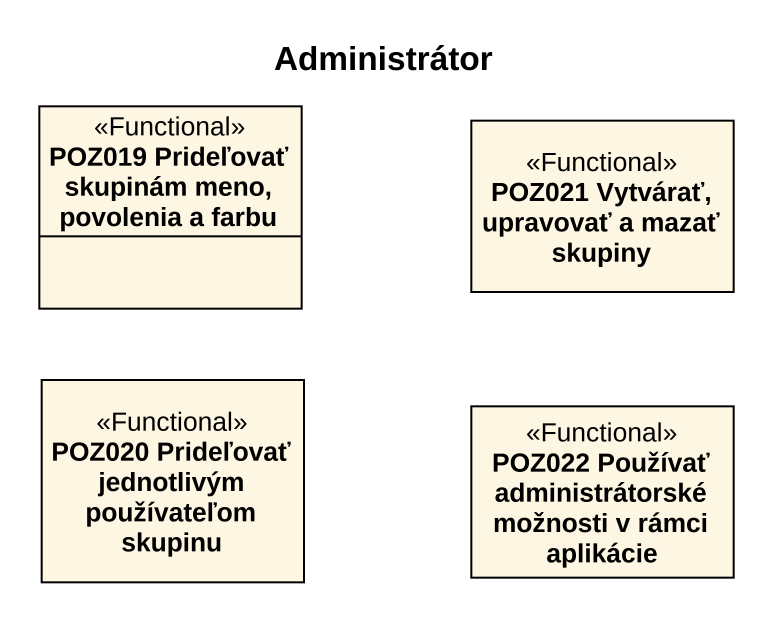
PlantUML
@startuml
title Administrátor
hide circle
hide empty members
class "POZ019 Prideľovať skupinám meno, povolenia a farbu" as POZ019_Prideľovať_skupinám <<Functional>>
class "POZ021 Vytvárať, upravovať a mazať skupiny" as POZ021_Vytvárať_upravovať_a <<Functional>>
class "POZ020 Prideľovať jednotlivým používateľom skupinu" as POZ020_Prideľovať <<Functional>>
class "POZ022 Používať administrátorské možnosti v rámci aplikácie" as POZ022_Používať <<Functional>>
@enduml
